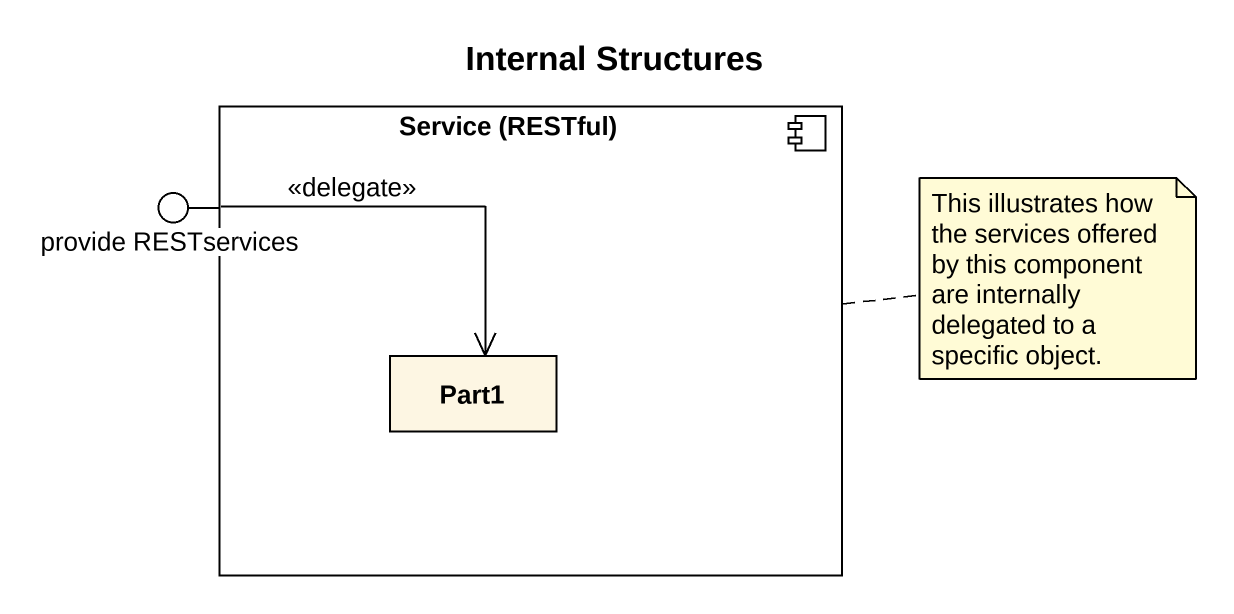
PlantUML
@startuml
title Internal Structures
component "Service (RESTful)" as Service_RESTful {
  rectangle Part1
}
() "provide RESTservices" as provide_RESTservices
Service_RESTful -left- provide_RESTservices
provide_RESTservices --> Part1 : <<delegate>>
note right of Service_RESTful : This illustrates how the services offered by this component are internally delegated to a specific object.
@enduml
